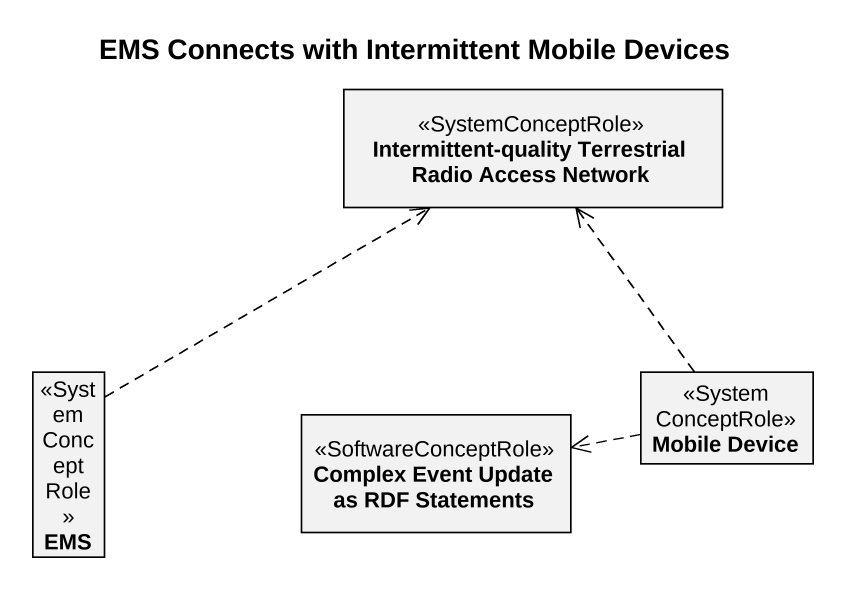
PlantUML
@startuml
title EMS Connects with Intermittent Mobile Devices
rectangle "Intermittent-quality Terrestrial Radio Access Network" as Intermittent_quality <<SystemConceptRole>>
rectangle EMS <<SystemConceptRole>>
rectangle "Complex Event Update as RDF Statements" as Complex_Event_Update_as_RDF <<SoftwareConceptRole>>
rectangle "Mobile Device" as Mobile_Device <<SystemConceptRole>>
EMS .up.> Intermittent_quality
Mobile_Device .up.> Intermittent_quality
Mobile_Device .left.> Complex_Event_Update_as_RDF
@enduml
